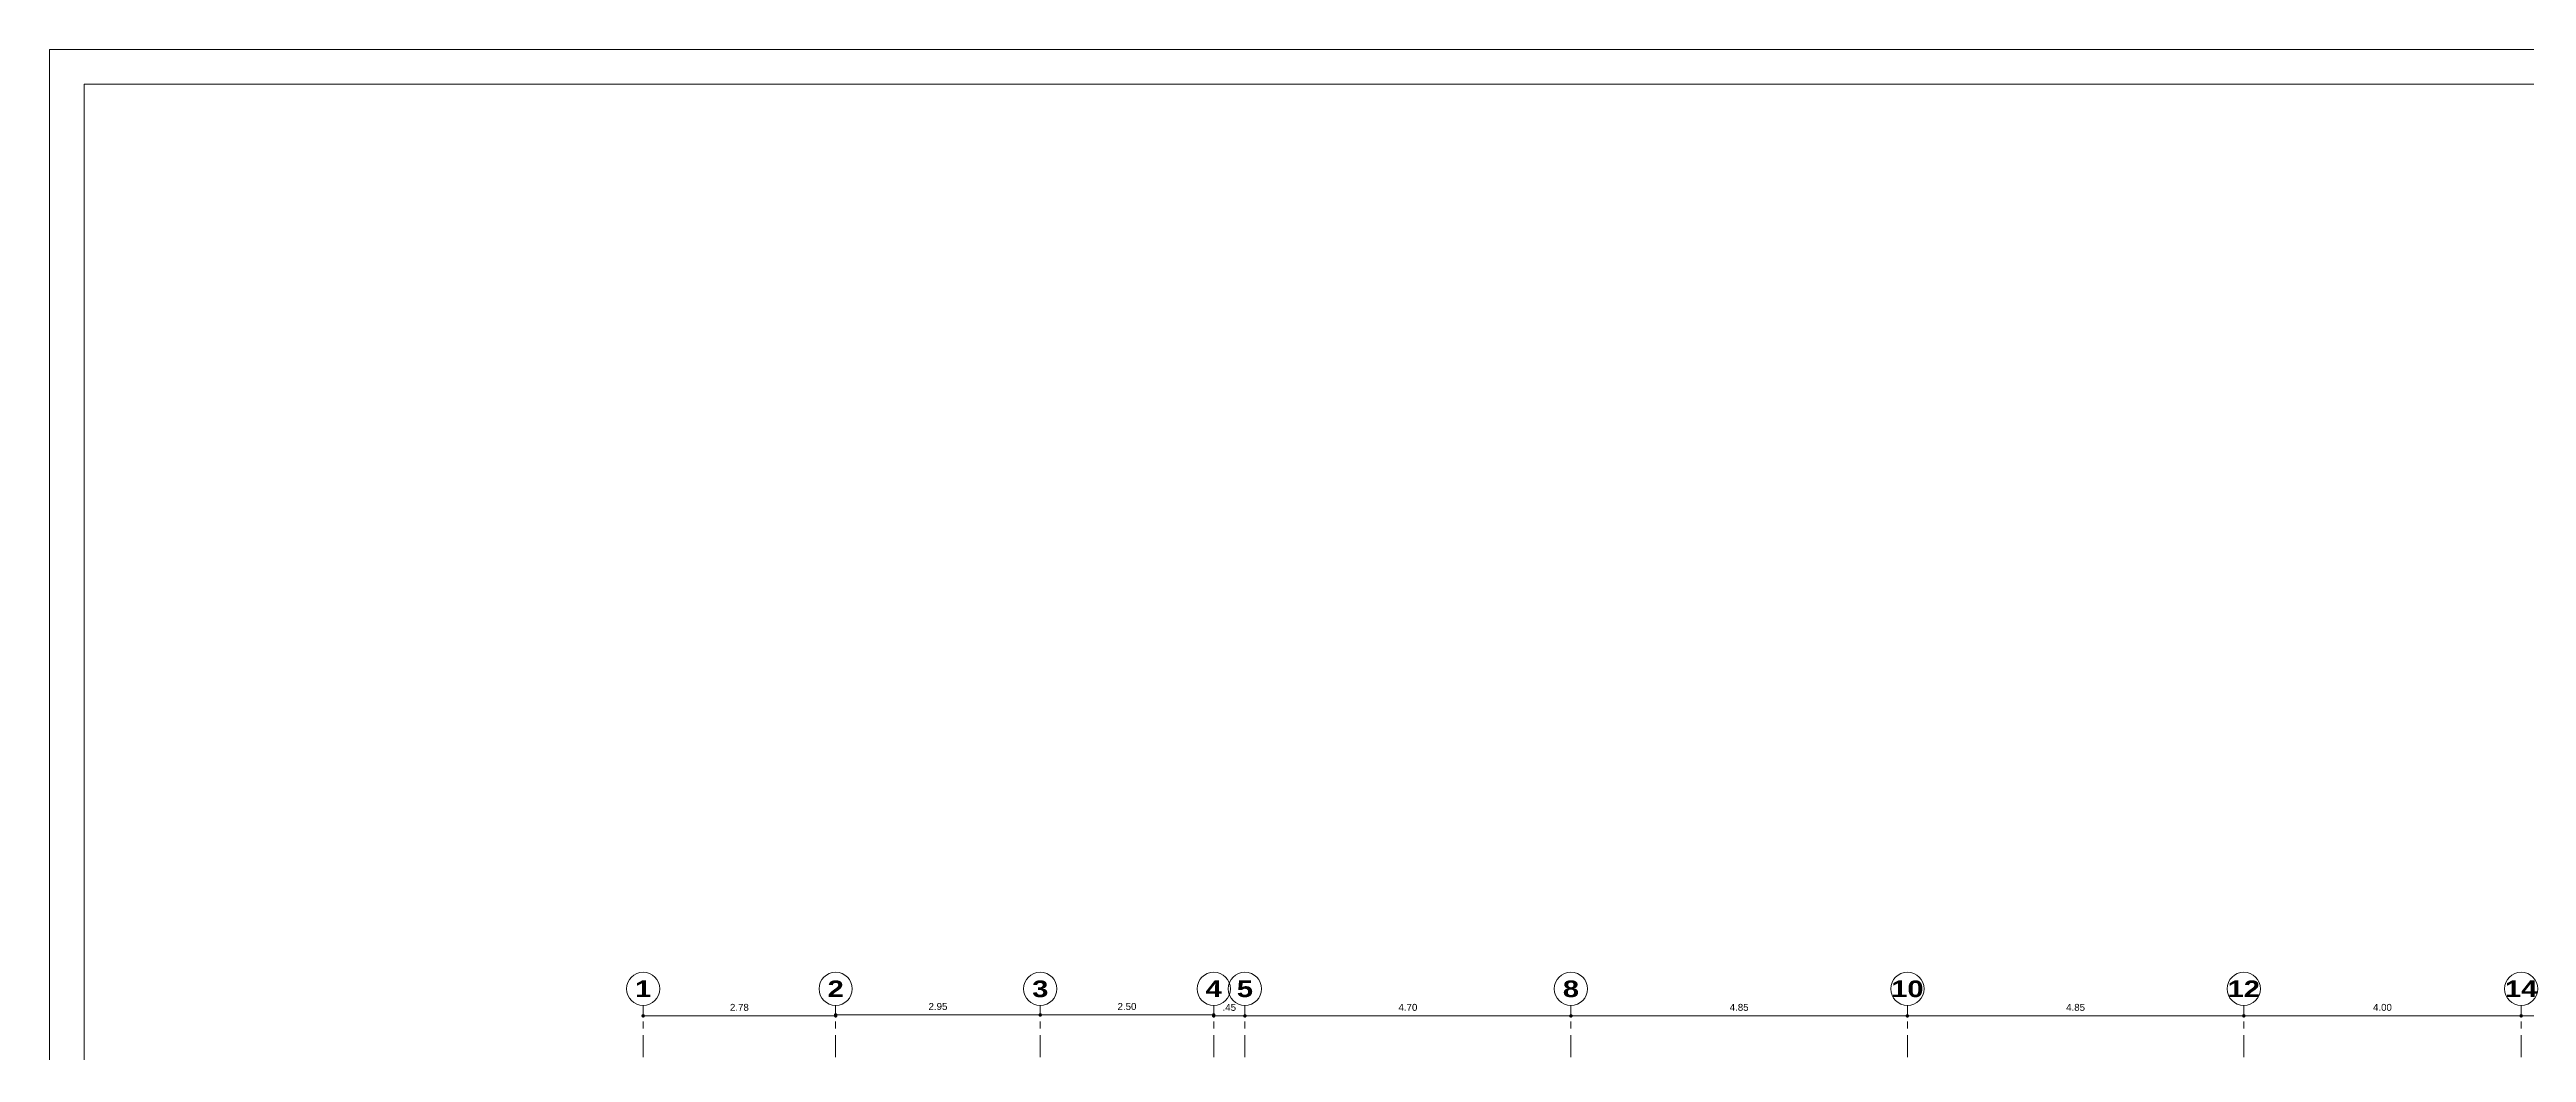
# Model space of a CAD drawing. Header units: millimetres. Extents: x 2178 to 2304, y 1220 to 1359.
# Drawn here: x 2177.67 to 2213.38, y 1247.62 to 1262.08 of the extents above; entities that cross this region are included whole.
import ezdxf
from ezdxf.enums import TextEntityAlignment as Align

# ---------------------------------------------------------------- set-up
doc = ezdxf.new("R2010")
doc.units = ezdxf.units.MM
doc.linetypes.add('CENTER', pattern=[50.8, 31.75, -6.35, 6.35, -6.35])
doc.layers.get('0').update_dxf_attribs({"lineweight": 0})
doc.layers.add('COTAS', color=40, linetype='Continuous', lineweight=20)
doc.layers.add('Ejes22', color=50, linetype='CENTER', lineweight=9)
doc.styles.add('ARIAL', font='arial.ttf')
doc.styles.add('ARIALCH', font='arialbd.ttf', dxfattribs={"width": 1.25})
doc.dimstyles.new('RPM 50', dxfattribs={"dimtxt": 0.1, "dimasz": 0.05, "dimexe": 0.0885, "dimexo": 0.1535, "dimgap": 0.071, "dimtad": 2, "dimtih": 1, "dimtoh": 1, "dimzin": 4, "dimdsep": 46, "dimtxsty": 'ARIAL', "dimblk": 'DOT', "dimcen": 0.4, "dimdle": 0.25, "dimclrd": 8, "dimclre": 8, "dimclrt": 9, "dimadec": 0, "dimazin": 0, "dimtfac": 1, "dimtix": 1, "dimtmove": 0, "dimatfit": 3, "dimldrblk": 'DOT', "dimfxl": 0.5, "dimfxlon": 1, "dimlwd": 0, "dimlwe": 0, "dimarcsym": 0})

# ---------------------------------------------------------------- blocks, each defined once
blk = doc.blocks.new('_DOT')
at = {"color": 0, "linetype": 'ByBlock'}
blk.add_line((-0.5, 0), (-1, 0), dxfattribs=at)
at = {"color": 0, "linetype": 'ByBlock', "const_width": 0.5}
blk.add_lwpolyline([(-0.25, 0, 1), (0.25, 0, 1)], format="xyb", close=True, dxfattribs=at)
blk = doc.blocks.new('*D1355')
at = {"color": 8, "lineweight": 0, "transparency": 16777216}
for p, q in [((2186.228, 1248.149), (2186.228, 1248.237)), ((2186.278, 1248.149), (2188.953, 1248.149)), ((2189.003, 1248.149), (2189.003, 1248.237))]:
    blk.add_line(p, q, dxfattribs=at)
at = {"layer": 'Defpoints', "color": 0, "transparency": 16777216}
for p in [(2186.228, 1248.073), (2189.003, 1248.149), (2189.003, 1248.073)]:
    blk.add_point(p, dxfattribs=at)
at = {"color": 8, "lineweight": 0, "transparency": 16777216, "xscale": 0.05, "yscale": 0.05, "zscale": 0.05, "rotation": 180}
blk.add_blockref('_DOT', (2186.228, 1248.149), dxfattribs=at)
at = {"color": 8, "lineweight": 0, "transparency": 16777216, "xscale": 0.05, "yscale": 0.05, "zscale": 0.05}
blk.add_blockref('_DOT', (2189.003, 1248.149), dxfattribs=at)
at = {"color": 9, "transparency": 16777216, "insert": (2187.615, 1248.271), "char_height": 0.1, "attachment_point": 5, "style": 'ARIAL'}
blk.add_mtext('2.78', dxfattribs=at)
blk = doc.blocks.new('*D1452')
at = {"color": 8, "lineweight": 0, "transparency": 16777216}
for p, q in [((2189.003, 1248.162), (2189.003, 1248.25)), ((2189.053, 1248.162), (2191.903, 1248.162)), ((2191.953, 1248.162), (2191.953, 1248.25))]:
    blk.add_line(p, q, dxfattribs=at)
at = {"layer": 'Defpoints', "color": 0, "transparency": 16777216}
for p in [(2189.003, 1248.073), (2191.953, 1248.162), (2191.953, 1248.162)]:
    blk.add_point(p, dxfattribs=at)
at = {"color": 8, "lineweight": 0, "transparency": 16777216, "xscale": 0.05, "yscale": 0.05, "zscale": 0.05, "rotation": 180}
blk.add_blockref('_DOT', (2189.003, 1248.162), dxfattribs=at)
at = {"color": 8, "lineweight": 0, "transparency": 16777216, "xscale": 0.05, "yscale": 0.05, "zscale": 0.05}
blk.add_blockref('_DOT', (2191.953, 1248.162), dxfattribs=at)
at = {"color": 9, "transparency": 16777216, "insert": (2190.478, 1248.284), "char_height": 0.1, "attachment_point": 5, "style": 'ARIAL'}
blk.add_mtext('2.95', dxfattribs=at)
blk = doc.blocks.new('*D1453')
at = {"color": 8, "lineweight": 0, "transparency": 16777216}
for p, q in [((2191.953, 1248.162), (2191.953, 1248.25)), ((2192.003, 1248.162), (2194.403, 1248.162)), ((2194.453, 1248.162), (2194.453, 1248.25))]:
    blk.add_line(p, q, dxfattribs=at)
at = {"layer": 'Defpoints', "color": 0, "transparency": 16777216}
for p in [(2191.953, 1248.162), (2194.453, 1248.162), (2194.453, 1248.149)]:
    blk.add_point(p, dxfattribs=at)
at = {"color": 8, "lineweight": 0, "transparency": 16777216, "xscale": 0.05, "yscale": 0.05, "zscale": 0.05, "rotation": 180}
blk.add_blockref('_DOT', (2191.953, 1248.162), dxfattribs=at)
at = {"color": 8, "lineweight": 0, "transparency": 16777216, "xscale": 0.05, "yscale": 0.05, "zscale": 0.05}
blk.add_blockref('_DOT', (2194.453, 1248.162), dxfattribs=at)
at = {"color": 9, "transparency": 16777216, "insert": (2193.203, 1248.284), "char_height": 0.1, "attachment_point": 5, "style": 'ARIAL'}
blk.add_mtext('2.50', dxfattribs=at)
blk = doc.blocks.new('*D1454')
at = {"color": 8, "lineweight": 0, "transparency": 16777216}
for p, q in [((2194.453, 1248.149), (2194.453, 1248.237)), ((2194.503, 1248.149), (2194.853, 1248.149)), ((2194.903, 1248.149), (2194.903, 1248.237))]:
    blk.add_line(p, q, dxfattribs=at)
at = {"layer": 'Defpoints', "color": 0, "transparency": 16777216}
for p in [(2194.453, 1248.149), (2194.903, 1248.149), (2194.903, 1248.149)]:
    blk.add_point(p, dxfattribs=at)
at = {"color": 8, "lineweight": 0, "transparency": 16777216, "xscale": 0.05, "yscale": 0.05, "zscale": 0.05, "rotation": 180}
blk.add_blockref('_DOT', (2194.453, 1248.149), dxfattribs=at)
at = {"color": 8, "lineweight": 0, "transparency": 16777216, "xscale": 0.05, "yscale": 0.05, "zscale": 0.05}
blk.add_blockref('_DOT', (2194.903, 1248.149), dxfattribs=at)
at = {"color": 9, "transparency": 16777216, "insert": (2194.678, 1248.271), "char_height": 0.1, "attachment_point": 5, "style": 'ARIAL'}
blk.add_mtext('.45', dxfattribs=at)
blk = doc.blocks.new('*D1455')
at = {"color": 8, "lineweight": 0, "transparency": 16777216}
for p, q in [((2194.903, 1248.149), (2194.903, 1248.237)), ((2194.953, 1248.149), (2199.553, 1248.149)), ((2199.603, 1248.149), (2199.603, 1248.237))]:
    blk.add_line(p, q, dxfattribs=at)
at = {"layer": 'Defpoints', "color": 0, "transparency": 16777216}
for p in [(2194.903, 1248.149), (2199.603, 1248.149), (2199.603, 1248.149)]:
    blk.add_point(p, dxfattribs=at)
at = {"color": 8, "lineweight": 0, "transparency": 16777216, "xscale": 0.05, "yscale": 0.05, "zscale": 0.05, "rotation": 180}
blk.add_blockref('_DOT', (2194.903, 1248.149), dxfattribs=at)
at = {"color": 8, "lineweight": 0, "transparency": 16777216, "xscale": 0.05, "yscale": 0.05, "zscale": 0.05}
blk.add_blockref('_DOT', (2199.603, 1248.149), dxfattribs=at)
at = {"color": 9, "transparency": 16777216, "insert": (2197.253, 1248.271), "char_height": 0.1, "attachment_point": 5, "style": 'ARIAL'}
blk.add_mtext('4.70', dxfattribs=at)
blk = doc.blocks.new('*D1456')
at = {"color": 8, "lineweight": 0, "transparency": 16777216}
for p, q in [((2199.603, 1248.149), (2199.603, 1248.237)), ((2199.653, 1248.149), (2204.403, 1248.149)), ((2204.453, 1248.149), (2204.453, 1248.237))]:
    blk.add_line(p, q, dxfattribs=at)
at = {"layer": 'Defpoints', "color": 0, "transparency": 16777216}
for p in [(2199.603, 1248.149), (2204.453, 1248.149), (2204.453, 1248.149)]:
    blk.add_point(p, dxfattribs=at)
at = {"color": 8, "lineweight": 0, "transparency": 16777216, "xscale": 0.05, "yscale": 0.05, "zscale": 0.05, "rotation": 180}
blk.add_blockref('_DOT', (2199.603, 1248.149), dxfattribs=at)
at = {"color": 8, "lineweight": 0, "transparency": 16777216, "xscale": 0.05, "yscale": 0.05, "zscale": 0.05}
blk.add_blockref('_DOT', (2204.453, 1248.149), dxfattribs=at)
at = {"color": 9, "transparency": 16777216, "insert": (2202.028, 1248.271), "char_height": 0.1, "attachment_point": 5, "style": 'ARIAL'}
blk.add_mtext('4.85', dxfattribs=at)
blk = doc.blocks.new('*D1457')
at = {"color": 8, "lineweight": 0, "transparency": 16777216}
for p, q in [((2204.453, 1248.149), (2204.453, 1248.237)), ((2204.503, 1248.149), (2209.253, 1248.149)), ((2209.303, 1248.149), (2209.303, 1248.237))]:
    blk.add_line(p, q, dxfattribs=at)
at = {"layer": 'Defpoints', "color": 0, "transparency": 16777216}
for p in [(2204.453, 1248.149), (2209.303, 1248.149), (2209.303, 1248.149)]:
    blk.add_point(p, dxfattribs=at)
at = {"color": 8, "lineweight": 0, "transparency": 16777216, "xscale": 0.05, "yscale": 0.05, "zscale": 0.05, "rotation": 180}
blk.add_blockref('_DOT', (2204.453, 1248.149), dxfattribs=at)
at = {"color": 8, "lineweight": 0, "transparency": 16777216, "xscale": 0.05, "yscale": 0.05, "zscale": 0.05}
blk.add_blockref('_DOT', (2209.303, 1248.149), dxfattribs=at)
at = {"color": 9, "transparency": 16777216, "insert": (2206.878, 1248.271), "char_height": 0.1, "attachment_point": 5, "style": 'ARIAL'}
blk.add_mtext('4.85', dxfattribs=at)
blk = doc.blocks.new('*D1458')
at = {"color": 8, "lineweight": 0, "transparency": 16777216}
for p, q in [((2209.303, 1248.149), (2209.303, 1248.237)), ((2209.353, 1248.149), (2213.252, 1248.149)), ((2213.302, 1248.149), (2213.302, 1248.237))]:
    blk.add_line(p, q, dxfattribs=at)
at = {"layer": 'Defpoints', "color": 0, "transparency": 16777216}
for p in [(2209.303, 1248.149), (2213.302, 1248.149), (2213.302, 1248.149)]:
    blk.add_point(p, dxfattribs=at)
at = {"color": 8, "lineweight": 0, "transparency": 16777216, "xscale": 0.05, "yscale": 0.05, "zscale": 0.05, "rotation": 180}
blk.add_blockref('_DOT', (2209.303, 1248.149), dxfattribs=at)
at = {"color": 8, "lineweight": 0, "transparency": 16777216, "xscale": 0.05, "yscale": 0.05, "zscale": 0.05}
blk.add_blockref('_DOT', (2213.302, 1248.149), dxfattribs=at)
at = {"color": 9, "transparency": 16777216, "insert": (2211.302, 1248.271), "char_height": 0.1, "attachment_point": 5, "style": 'ARIAL'}
blk.add_mtext('4.00', dxfattribs=at)
blk = doc.blocks.new('*D1459')
at = {"color": 8, "lineweight": 0, "transparency": 16777216}
for p, q in [((2213.302, 1248.149), (2213.302, 1248.237)), ((2213.352, 1248.149), (2218.403, 1248.149)), ((2218.453, 1248.06), (2218.453, 1248.237))]:
    blk.add_line(p, q, dxfattribs=at)
at = {"layer": 'Defpoints', "color": 0, "transparency": 16777216}
for p in [(2213.302, 1248.149), (2218.453, 1248.149), (2218.453, 1247.906)]:
    blk.add_point(p, dxfattribs=at)
at = {"color": 8, "lineweight": 0, "transparency": 16777216, "xscale": 0.05, "yscale": 0.05, "zscale": 0.05, "rotation": 180}
blk.add_blockref('_DOT', (2213.302, 1248.149), dxfattribs=at)
at = {"color": 8, "lineweight": 0, "transparency": 16777216, "xscale": 0.05, "yscale": 0.05, "zscale": 0.05}
blk.add_blockref('_DOT', (2218.453, 1248.149), dxfattribs=at)
at = {"color": 9, "transparency": 16777216, "insert": (2215.877, 1248.271), "char_height": 0.1, "attachment_point": 5, "style": 'ARIAL'}
blk.add_mtext('5.15', dxfattribs=at)

msp = doc.modelspace()

# ---------------------------------------------------------------- linework, layer by layer
for p, q in [((2177.67, 1262.081), (2177.67, 1220.081)), ((2237.07, 1262.081), (2177.67, 1262.081)), ((2178.17, 1261.581), (2178.17, 1220.581)), ((2235.82, 1261.581), (2178.17, 1261.581))]:
    msp.add_line(p, q)
at = {"layer": 'COTAS'}
for centre in [(2186.228, 1248.539), (2189.003, 1248.539), (2191.953, 1248.539), (2194.453, 1248.539), (2194.903, 1248.539), (2199.603, 1248.539), (2204.453, 1248.539), (2209.303, 1248.539), (2213.302, 1248.539)]:
    msp.add_circle(centre, 0.24, dxfattribs=at)
at = {"layer": 'Ejes22', "linetype": 'CENTER', "lineweight": 9, "ltscale": 0.01}
for points in [[(2186.228, 1245.699), (2186.228, 1248.299)], [(2189.003, 1245.699), (2189.003, 1248.299)], [(2191.953, 1245.699), (2191.953, 1248.299)], [(2194.453, 1245.699), (2194.453, 1248.299)], [(2194.903, 1245.699), (2194.903, 1248.299)], [(2199.603, 1245.699), (2199.603, 1248.299)], [(2204.453, 1245.699), (2204.453, 1248.299)], [(2209.303, 1245.699), (2209.303, 1248.299)], [(2213.302, 1245.699), (2213.302, 1248.299)]]:
    msp.add_lwpolyline(points, dxfattribs=at)

# ---------------------------------------------------------------- texts
at = {"layer": 'COTAS', "style": 'ARIALCH', "width": 1.25}
for tag, p in [('1', (2186.228, 1248.539)), ('2', (2189.003, 1248.539)), ('3', (2191.953, 1248.539)), ('4', (2194.453, 1248.539)), ('5', (2194.903, 1248.539)), ('8', (2199.603, 1248.539)), ('10', (2204.453, 1248.539)), ('12', (2209.303, 1248.539)), ('14', (2213.302, 1248.539))]:
    msp.add_attdef(tag, text='LETRAONUMERO', height=0.24, dxfattribs=at).set_placement(p, align=Align.MIDDLE_CENTER)

# ---------------------------------------------------------------- dimensions: what is measured, and where the dimension line sits
for base, p1, p2, picture, middle in [((2191.953, 1248.162), (2189.003, 1248.073), (2191.953, 1248.162), '*D1452', (2190.478, 1248.284)), ((2194.453, 1248.162), (2191.953, 1248.162), (2194.453, 1248.149), '*D1453', (2193.203, 1248.284)), ((2194.903, 1248.149), (2194.453, 1248.149), (2194.903, 1248.149), '*D1454', (2194.678, 1248.271)), ((2199.603, 1248.149), (2194.903, 1248.149), (2199.603, 1248.149), '*D1455', (2197.253, 1248.271)), ((2204.453, 1248.149), (2199.603, 1248.149), (2204.453, 1248.149), '*D1456', (2202.028, 1248.271)), ((2209.303, 1248.149), (2204.453, 1248.149), (2209.303, 1248.149), '*D1457', (2206.878, 1248.271)), ((2213.302, 1248.149), (2209.303, 1248.149), (2213.302, 1248.149), '*D1458', (2211.302, 1248.271)), ((2218.453, 1248.149), (2213.302, 1248.149), (2218.453, 1247.906), '*D1459', (2215.877, 1248.271))]:
    dim = msp.add_linear_dim(base=base, p1=p1, p2=p2, dimstyle='RPM 50', override={"dimtmove": 1})
    dim.commit()
    dim.dimension.update_dxf_attribs({"geometry": picture, "text_midpoint": middle})
dim = msp.add_linear_dim(base=(2189.002998679, 1248.148674), p1=(2186.227998679, 1248.072781597), p2=(2189.002998679, 1248.072781597), dimstyle='RPM 50')
dim.commit()
dim.dimension.update_dxf_attribs({"geometry": '*D1355', "text_midpoint": (2187.615498679, 1248.270731299)})

doc.saveas('drawing.dxf')
